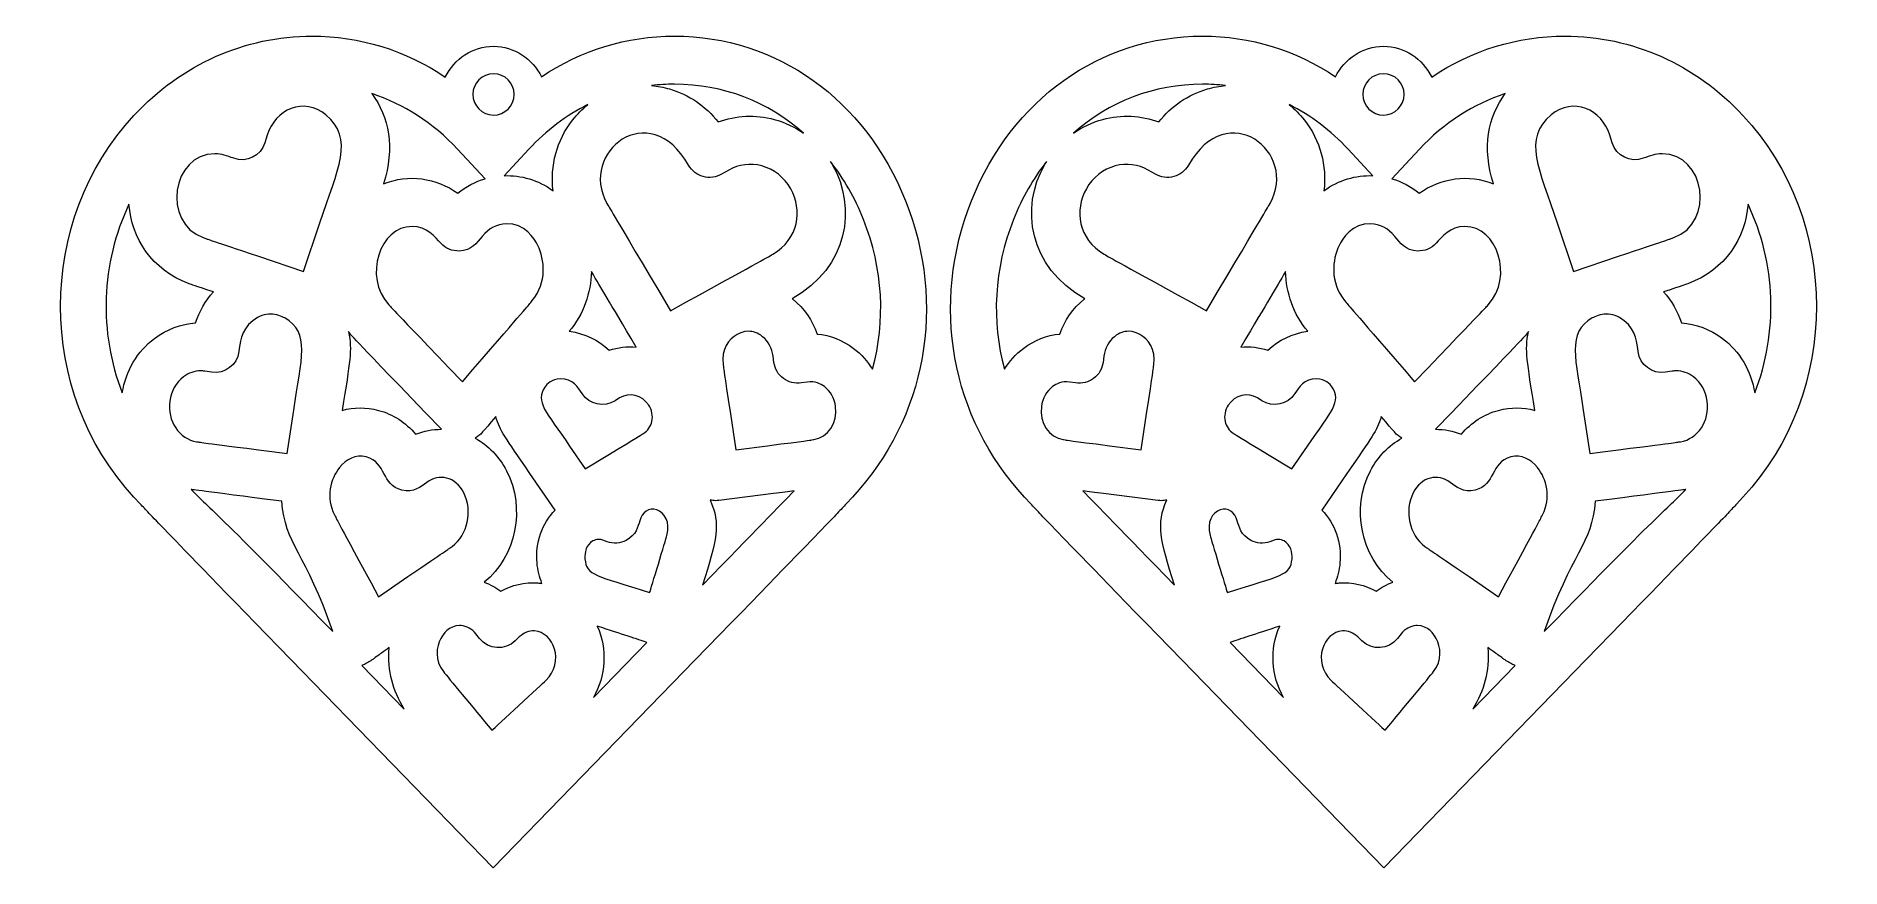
# Model space of a CAD drawing. Header units: inches. Extents: x 4.25 to 8.42, y -1.96 to -0.04.
import ezdxf

# ---------------------------------------------------------------- set-up
doc = ezdxf.new("R2010")
doc.units = ezdxf.units.IN
doc.header["$MEASUREMENT"] = 0
doc.layers.add('_U+0421_U+043B_U+043E_U+0439 1', color=7, linetype='Continuous')

msp = doc.modelspace()

# ---------------------------------------------------------------- linework, layer by layer
at = {"layer": '_U+0421_U+043B_U+043E_U+0439 1', "color": 242, "lineweight": 18, "true_color": 0xc1272d}
for points, knots in [([(6.2572, -0.4199), (6.164, -0.1853), (5.9594, -0.0395), (5.7233, -0.0395), (5.6132, -0.0395), (5.5076, -0.0723), (5.4164, -0.1334), (5.3952, -0.0916), (5.3534, -0.0631), (5.3055, -0.0631), (5.2572, -0.0631), (5.2153, -0.0919), (5.1941, -0.1341), (5.1028, -0.0724), (4.9968, -0.0395), (4.8862, -0.0395), (4.7311, -0.0395), (4.585, -0.1047), (4.4751, -0.2227), (4.249, -0.4658), (4.249, -0.8612), (4.4751, -1.1042), (4.4751, -1.1042), (4.4896, -1.1197), (4.4896, -1.1197), (4.5164, -1.1488), (4.5164, -1.1488), (4.8385, -1.4803), (4.8385, -1.4803), (5.3048, -1.9605), (5.3048, -1.9605), (5.3048, -1.9605), (5.7707, -1.4809), (5.7707, -1.4809), (6.0933, -1.1488), (6.0933, -1.1488), (6.1201, -1.1197), (6.1201, -1.1197), (6.1344, -1.1042), (6.1344, -1.1042), (6.3049, -0.9209), (6.352, -0.6587), (6.2572, -0.4199)], [0, 0, 0, 0, 1, 1, 1, 2, 2, 2, 3, 3, 3, 4, 4, 4, 5, 5, 5, 6, 6, 6, 7, 7, 7, 8, 8, 8, 9, 9, 9, 10, 10, 10, 11, 11, 11, 12, 12, 12, 13, 13, 13, 14, 14, 14, 14]), ([(6.5323, -1.1042), (6.5323, -1.1042), (6.5466, -1.1197), (6.5466, -1.1197), (6.5734, -1.1488), (6.5734, -1.1488), (6.896, -1.4809), (6.896, -1.4809), (7.3618, -1.9605), (7.3618, -1.9605), (7.3618, -1.9605), (7.8282, -1.4803), (7.8282, -1.4803), (8.1503, -1.1488), (8.1503, -1.1488), (8.1771, -1.1197), (8.1771, -1.1197), (8.1915, -1.1042), (8.1915, -1.1042), (8.4176, -0.8612), (8.4176, -0.4658), (8.1915, -0.2227), (8.0817, -0.1047), (7.9356, -0.0395), (7.7804, -0.0395), (7.6699, -0.0395), (7.5639, -0.0724), (7.4725, -0.1341), (7.4514, -0.0919), (7.4095, -0.0631), (7.3611, -0.0631), (7.3132, -0.0631), (7.2714, -0.0916), (7.2503, -0.1334), (7.1591, -0.0723), (7.0535, -0.0395), (6.9434, -0.0395), (6.7073, -0.0395), (6.5027, -0.1853), (6.4095, -0.4199), (6.3146, -0.6587), (6.3617, -0.9209), (6.5323, -1.1042)], [0, 0, 0, 0, 1, 1, 1, 2, 2, 2, 3, 3, 3, 4, 4, 4, 5, 5, 5, 6, 6, 6, 7, 7, 7, 8, 8, 8, 9, 9, 9, 10, 10, 10, 11, 11, 11, 12, 12, 12, 13, 13, 13, 14, 14, 14, 14]), ([(5.3056, -0.1265), (5.332, -0.1266), (5.3533, -0.148), (5.3532, -0.1743), (5.3531, -0.2007), (5.3317, -0.222), (5.3054, -0.2219), (5.279, -0.2218), (5.2577, -0.2004), (5.2578, -0.1741), (5.2579, -0.1478), (5.2793, -0.1265), (5.3056, -0.1265)], [0, 0, 0, 0, 1, 1, 1, 2, 2, 2, 3, 3, 3, 4, 4, 4, 4]), ([(5.7233, -0.1506), (5.8358, -0.1506), (5.9397, -0.1913), (6.0219, -0.2637), (6.0015, -0.2494), (5.9787, -0.2385), (5.954, -0.2319), (5.9105, -0.2201), (5.8655, -0.2223), (5.8244, -0.2378), (5.7959, -0.2012), (5.757, -0.1747), (5.7123, -0.1616), (5.6983, -0.1576), (5.6843, -0.1549), (5.6704, -0.1538), (5.6879, -0.1517), (5.7055, -0.1506), (5.7233, -0.1506)], [0, 0, 0, 0, 1, 1, 1, 2, 2, 2, 3, 3, 3, 4, 4, 4, 5, 5, 5, 6, 6, 6, 6]), ([(6.9963, -0.1538), (6.9824, -0.1549), (6.9684, -0.1576), (6.9543, -0.1616), (6.9096, -0.1747), (6.8707, -0.2012), (6.8423, -0.2378), (6.8011, -0.2223), (6.7562, -0.2201), (6.7127, -0.2319), (6.688, -0.2385), (6.6652, -0.2494), (6.6448, -0.2637), (6.727, -0.1913), (6.8309, -0.1506), (6.9434, -0.1506), (6.9611, -0.1506), (6.9788, -0.1517), (6.9963, -0.1538)], [0, 0, 0, 0, 1, 1, 1, 2, 2, 2, 3, 3, 3, 4, 4, 4, 5, 5, 5, 6, 6, 6, 6]), ([(7.4089, -0.1741), (7.4089, -0.2004), (7.3876, -0.2218), (7.3613, -0.2219), (7.335, -0.222), (7.3136, -0.2007), (7.3135, -0.1743), (7.3134, -0.148), (7.3347, -0.1266), (7.361, -0.1265), (7.3874, -0.1265), (7.4088, -0.1478), (7.4089, -0.1741)], [0, 0, 0, 0, 1, 1, 1, 2, 2, 2, 3, 3, 3, 4, 4, 4, 4]), ([(4.6621, -0.3112), (4.6786, -0.3112), (4.6886, -0.3158), (4.7054, -0.3217), (4.7353, -0.3326), (4.7679, -0.3162), (4.7772, -0.286), (4.7772, -0.286), (4.7828, -0.2685), (4.7828, -0.2685), (4.8014, -0.2087), (4.8675, -0.1792), (4.9185, -0.2215), (4.9846, -0.2762), (4.9464, -0.3451), (4.9043, -0.471), (4.9043, -0.471), (4.8669, -0.583), (4.8669, -0.583), (4.8669, -0.583), (4.763, -0.5481), (4.763, -0.5481), (4.6507, -0.5106), (4.6496, -0.5102), (4.6408, -0.507), (4.6408, -0.507), (4.6351, -0.5049), (4.6351, -0.5049), (4.5386, -0.4702), (4.5624, -0.3112), (4.6621, -0.3112)], [0, 0, 0, 0, 1, 1, 1, 2, 2, 2, 3, 3, 3, 4, 4, 4, 5, 5, 5, 6, 6, 6, 7, 7, 7, 8, 8, 8, 9, 9, 9, 10, 10, 10, 10]), ([(5.2226, -0.3006), (5.2226, -0.3006), (5.2862, -0.369), (5.2862, -0.369), (5.2637, -0.3756), (5.2422, -0.3867), (5.2229, -0.4023), (5.1729, -0.3663), (5.1093, -0.3578), (5.0515, -0.3806), (5.0783, -0.2976), (5.064, -0.2255), (5.0243, -0.1724), (5.0983, -0.1966), (5.1662, -0.2401), (5.2226, -0.3006)], [0, 0, 0, 0, 1, 1, 1, 2, 2, 2, 3, 3, 3, 4, 4, 4, 5, 5, 5, 5]), ([(5.3871, -0.3006), (5.4273, -0.2574), (5.4733, -0.2228), (5.5234, -0.1978), (5.5107, -0.208), (5.4989, -0.2198), (5.4883, -0.2333), (5.4512, -0.2803), (5.4359, -0.339), (5.4432, -0.3966), (5.4089, -0.3717), (5.3691, -0.3603), (5.3301, -0.3619), (5.3301, -0.3619), (5.3871, -0.3006), (5.3871, -0.3006)], [0, 0, 0, 0, 1, 1, 1, 2, 2, 2, 3, 3, 3, 4, 4, 4, 5, 5, 5, 5]), ([(5.7562, -0.3378), (5.7636, -0.3506), (5.7757, -0.3602), (5.79, -0.364), (5.8043, -0.3678), (5.8195, -0.3659), (5.8325, -0.3584), (5.8325, -0.3584), (5.8488, -0.349), (5.8488, -0.349), (5.8718, -0.3356), (5.8988, -0.3322), (5.925, -0.3392), (5.9532, -0.3469), (5.9769, -0.3656), (5.9919, -0.392), (6.0197, -0.441), (6.0113, -0.508), (5.9504, -0.5435), (5.937, -0.5513), (5.9144, -0.5637), (5.7145, -0.6737), (5.5716, -0.4334), (5.5802, -0.448), (5.5676, -0.4258), (5.5008, -0.3081), (5.6658, -0.1784), (5.7562, -0.3378)], [0, 0, 0, 0, 1, 1, 1, 2, 2, 2, 3, 3, 3, 4, 4, 4, 5, 5, 5, 6, 6, 6, 7, 7, 7, 8, 8, 8, 9, 9, 9, 9]), ([(7.0991, -0.4258), (7.0864, -0.448), (7.095, -0.4334), (6.9521, -0.6737), (6.7523, -0.5637), (6.7296, -0.5513), (6.7163, -0.5435), (6.6553, -0.508), (6.647, -0.441), (6.6748, -0.392), (6.6898, -0.3656), (6.7135, -0.3469), (6.7417, -0.3392), (6.7678, -0.3322), (6.7949, -0.3356), (6.8178, -0.349), (6.8178, -0.349), (6.8342, -0.3584), (6.8342, -0.3584), (6.8471, -0.3659), (6.8624, -0.3678), (6.8767, -0.364), (6.891, -0.3602), (6.9031, -0.3506), (6.9105, -0.3378), (7.0009, -0.1784), (7.1659, -0.3081), (7.0991, -0.4258)], [0, 0, 0, 0, 1, 1, 1, 2, 2, 2, 3, 3, 3, 4, 4, 4, 5, 5, 5, 6, 6, 6, 7, 7, 7, 8, 8, 8, 9, 9, 9, 9]), ([(7.3366, -0.3619), (7.2975, -0.3603), (7.2578, -0.3717), (7.2235, -0.3966), (7.2307, -0.339), (7.2154, -0.2803), (7.1784, -0.2333), (7.1678, -0.2198), (7.156, -0.208), (7.1432, -0.1978), (7.1934, -0.2228), (7.2393, -0.2574), (7.2796, -0.3006), (7.2796, -0.3006), (7.3366, -0.3619), (7.3366, -0.3619)], [0, 0, 0, 0, 1, 1, 1, 2, 2, 2, 3, 3, 3, 4, 4, 4, 5, 5, 5, 5]), ([(7.6424, -0.1724), (7.6027, -0.2255), (7.5884, -0.2976), (7.6152, -0.3806), (7.5574, -0.3578), (7.4938, -0.3663), (7.4438, -0.4023), (7.4245, -0.3867), (7.4029, -0.3756), (7.3804, -0.369), (7.3804, -0.369), (7.4441, -0.3006), (7.4441, -0.3006), (7.5004, -0.2401), (7.5684, -0.1966), (7.6424, -0.1724)], [0, 0, 0, 0, 1, 1, 1, 2, 2, 2, 3, 3, 3, 4, 4, 4, 5, 5, 5, 5]), ([(8.0315, -0.5049), (8.0315, -0.5049), (8.0258, -0.507), (8.0258, -0.507), (8.0171, -0.5102), (8.016, -0.5106), (7.9036, -0.5481), (7.9036, -0.5481), (7.7997, -0.583), (7.7997, -0.583), (7.7997, -0.583), (7.7624, -0.471), (7.7624, -0.471), (7.7203, -0.3451), (7.6821, -0.2762), (7.7482, -0.2215), (7.7992, -0.1792), (7.8653, -0.2087), (7.8839, -0.2685), (7.8839, -0.2685), (7.8895, -0.286), (7.8895, -0.286), (7.8988, -0.3162), (7.9314, -0.3326), (7.9613, -0.3217), (7.9781, -0.3158), (7.9881, -0.3112), (8.0046, -0.3112), (8.1043, -0.3112), (8.1281, -0.4702), (8.0315, -0.5049)], [0, 0, 0, 0, 1, 1, 1, 2, 2, 2, 3, 3, 3, 4, 4, 4, 5, 5, 5, 6, 6, 6, 7, 7, 7, 8, 8, 8, 9, 9, 9, 10, 10, 10, 10]), ([(6.1809, -0.809), (6.17, -0.7908), (6.1552, -0.7741), (6.1365, -0.7601), (6.1116, -0.7415), (6.0829, -0.7303), (6.053, -0.7276), (6.0422, -0.6959), (6.0229, -0.6681), (5.997, -0.6473), (5.9965, -0.6467), (5.9958, -0.6463), (5.9952, -0.6459), (6.1261, -0.5726), (6.1441, -0.4352), (6.0886, -0.3372), (6.087, -0.3344), (6.0854, -0.3317), (6.0837, -0.3291), (6.1145, -0.3683), (6.1402, -0.4131), (6.1601, -0.4628), (6.2055, -0.5773), (6.2115, -0.6981), (6.1809, -0.809)], [0, 0, 0, 0, 1, 1, 1, 2, 2, 2, 3, 3, 3, 4, 4, 4, 5, 5, 5, 6, 6, 6, 7, 7, 7, 8, 8, 8, 8]), ([(6.5066, -0.4628), (6.5264, -0.4131), (6.5521, -0.3683), (6.583, -0.3291), (6.5813, -0.3317), (6.5796, -0.3344), (6.5781, -0.3372), (6.5225, -0.4352), (6.5406, -0.5726), (6.6714, -0.6459), (6.6709, -0.6463), (6.6702, -0.6467), (6.6696, -0.6473), (6.6438, -0.6681), (6.6245, -0.6959), (6.6137, -0.7276), (6.5838, -0.7303), (6.555, -0.7415), (6.5302, -0.7601), (6.5114, -0.7741), (6.4967, -0.7908), (6.4857, -0.809), (6.4552, -0.6981), (6.4612, -0.5773), (6.5066, -0.4628)], [0, 0, 0, 0, 1, 1, 1, 2, 2, 2, 3, 3, 3, 4, 4, 4, 5, 5, 5, 6, 6, 6, 7, 7, 7, 8, 8, 8, 8]), ([(4.4482, -0.8635), (4.3933, -0.7241), (4.3985, -0.5635), (4.4636, -0.4278), (4.4697, -0.5052), (4.5155, -0.5798), (4.6026, -0.6113), (4.6101, -0.6141), (4.6124, -0.6149), (4.6586, -0.6303), (4.64, -0.6508), (4.626, -0.6752), (4.6174, -0.702), (4.5835, -0.7042), (4.5508, -0.7165), (4.5226, -0.7376), (4.4825, -0.7677), (4.4562, -0.8123), (4.4482, -0.8635)], [0, 0, 0, 0, 1, 1, 1, 2, 2, 2, 3, 3, 3, 4, 4, 4, 5, 5, 5, 6, 6, 6, 6]), ([(8.144, -0.7376), (8.1158, -0.7165), (8.0832, -0.7042), (8.0493, -0.702), (8.0407, -0.6752), (8.0267, -0.6508), (8.0081, -0.6303), (8.0543, -0.6149), (8.0565, -0.6141), (8.064, -0.6113), (8.1511, -0.5798), (8.1969, -0.5052), (8.2031, -0.4278), (8.2682, -0.5635), (8.2733, -0.7241), (8.2185, -0.8635), (8.2104, -0.8123), (8.1842, -0.7677), (8.144, -0.7376)], [0, 0, 0, 0, 1, 1, 1, 2, 2, 2, 3, 3, 3, 4, 4, 4, 5, 5, 5, 6, 6, 6, 6]), ([(5.3348, -0.4728), (5.378, -0.4716), (5.4004, -0.5077), (5.408, -0.5233), (5.4237, -0.5556), (5.4298, -0.6083), (5.3952, -0.6501), (5.3952, -0.6501), (5.3914, -0.6548), (5.3914, -0.6548), (5.3825, -0.6656), (5.3705, -0.6792), (5.2337, -0.8376), (5.0605, -0.6573), (5.0768, -0.6744), (5.0635, -0.6598), (5.0041, -0.5955), (5.0433, -0.4791), (5.1173, -0.4791), (5.1519, -0.4791), (5.1708, -0.5035), (5.1841, -0.518), (5.1951, -0.5298), (5.2103, -0.5363), (5.2265, -0.5359), (5.2551, -0.5352), (5.2672, -0.5165), (5.2793, -0.502), (5.2943, -0.4838), (5.3141, -0.4734), (5.3348, -0.4728)], [0, 0, 0, 0, 1, 1, 1, 2, 2, 2, 3, 3, 3, 4, 4, 4, 5, 5, 5, 6, 6, 6, 7, 7, 7, 8, 8, 8, 9, 9, 9, 10, 10, 10, 10]), ([(7.3874, -0.502), (7.3995, -0.5165), (7.4116, -0.5352), (7.4402, -0.5359), (7.4564, -0.5363), (7.4715, -0.5298), (7.4825, -0.518), (7.4959, -0.5035), (7.5147, -0.4791), (7.5493, -0.4791), (7.6234, -0.4791), (7.6625, -0.5955), (7.6032, -0.6598), (7.5899, -0.6744), (7.6061, -0.6573), (7.4329, -0.8376), (7.2961, -0.6792), (7.2842, -0.6656), (7.2753, -0.6548), (7.2753, -0.6548), (7.2714, -0.6501), (7.2714, -0.6501), (7.2368, -0.6083), (7.2429, -0.5556), (7.2586, -0.5233), (7.2663, -0.5077), (7.2886, -0.4716), (7.3318, -0.4728), (7.3525, -0.4734), (7.3724, -0.4838), (7.3874, -0.502)], [0, 0, 0, 0, 1, 1, 1, 2, 2, 2, 3, 3, 3, 4, 4, 4, 5, 5, 5, 6, 6, 6, 7, 7, 7, 8, 8, 8, 9, 9, 9, 10, 10, 10, 10]), ([(5.6354, -0.7578), (5.6143, -0.7559), (5.5927, -0.7581), (5.5723, -0.7648), (5.5479, -0.7415), (5.5164, -0.7258), (5.4805, -0.7213), (5.5139, -0.6809), (5.5304, -0.6326), (5.5316, -0.5834), (5.5565, -0.6252), (5.569, -0.6463), (5.6354, -0.7578)], [0, 0, 0, 0, 1, 1, 1, 2, 2, 2, 3, 3, 3, 4, 4, 4, 4]), ([(7.135, -0.5834), (7.1363, -0.6326), (7.1528, -0.6809), (7.1861, -0.7213), (7.1503, -0.7258), (7.1188, -0.7415), (7.0943, -0.7648), (7.0739, -0.7581), (7.0524, -0.7559), (7.0313, -0.7578), (7.0977, -0.6463), (7.1102, -0.6252), (7.135, -0.5834)], [0, 0, 0, 0, 1, 1, 1, 2, 2, 2, 3, 3, 3, 4, 4, 4, 4]), ([(4.5578, -0.8827), (4.5608, -0.8595), (4.5721, -0.8394), (4.5894, -0.8263), (4.6012, -0.8174), (4.6151, -0.8127), (4.6293, -0.8127), (4.6325, -0.8127), (4.6357, -0.813), (4.6389, -0.8134), (4.6389, -0.8134), (4.654, -0.8158), (4.654, -0.8158), (4.6851, -0.8205), (4.7135, -0.7987), (4.7175, -0.7681), (4.7198, -0.7503), (4.7212, -0.7198), (4.7493, -0.697), (4.7637, -0.6853), (4.7779, -0.6816), (4.7903, -0.6816), (4.8048, -0.6816), (4.8168, -0.6869), (4.8232, -0.6905), (4.8829, -0.724), (4.8621, -0.7847), (4.844, -0.9031), (4.844, -0.9031), (4.8287, -1.0034), (4.8287, -1.0034), (4.6267, -0.9774), (4.6392, -0.9791), (4.6197, -0.9762), (4.5796, -0.9701), (4.5517, -0.9281), (4.5578, -0.8827)], [0, 0, 0, 0, 1, 1, 1, 2, 2, 2, 3, 3, 3, 4, 4, 4, 5, 5, 5, 6, 6, 6, 7, 7, 7, 8, 8, 8, 9, 9, 9, 10, 10, 10, 11, 11, 11, 12, 12, 12, 12]), ([(8.047, -0.9762), (8.0275, -0.9791), (8.04, -0.9774), (7.8379, -1.0034), (7.8379, -1.0034), (7.8227, -0.9031), (7.8227, -0.9031), (7.8046, -0.7847), (7.7838, -0.724), (7.8435, -0.6905), (7.8499, -0.6869), (7.8618, -0.6816), (7.8764, -0.6816), (7.8888, -0.6816), (7.9029, -0.6853), (7.9174, -0.697), (7.9454, -0.7198), (7.9468, -0.7503), (7.9492, -0.7681), (7.9532, -0.7987), (7.9815, -0.8205), (8.0126, -0.8158), (8.0126, -0.8158), (8.0278, -0.8134), (8.0278, -0.8134), (8.031, -0.813), (8.0342, -0.8127), (8.0374, -0.8127), (8.0515, -0.8127), (8.0654, -0.8174), (8.0772, -0.8263), (8.0946, -0.8394), (8.1058, -0.8595), (8.1089, -0.8827), (8.115, -0.9281), (8.0871, -0.9701), (8.047, -0.9762)], [0, 0, 0, 0, 1, 1, 1, 2, 2, 2, 3, 3, 3, 4, 4, 4, 5, 5, 5, 6, 6, 6, 7, 7, 7, 8, 8, 8, 9, 9, 9, 10, 10, 10, 11, 11, 11, 12, 12, 12, 12]), ([(4.9705, -0.7217), (4.9829, -0.7376), (4.9768, -0.7306), (5.1854, -0.9476), (5.1651, -0.9474), (5.1448, -0.9513), (5.1255, -0.9588), (5.1028, -0.9317), (5.0732, -0.9127), (5.0396, -0.9038), (5.0114, -0.8963), (4.983, -0.8966), (4.9562, -0.9038), (4.9737, -0.7887), (4.98, -0.7667), (4.9705, -0.7217)], [0, 0, 0, 0, 1, 1, 1, 2, 2, 2, 3, 3, 3, 4, 4, 4, 5, 5, 5, 5]), ([(6.0455, -0.9715), (6.0455, -0.9715), (6.0408, -0.9722), (6.0408, -0.9722), (6.0336, -0.9733), (6.0327, -0.9734), (5.9383, -0.9855), (5.9383, -0.9855), (5.8655, -0.9949), (5.8655, -0.9949), (5.8655, -0.9949), (5.8529, -0.9119), (5.8529, -0.9119), (5.8376, -0.8122), (5.8375, -0.8112), (5.8365, -0.8033), (5.8365, -0.8033), (5.8358, -0.7983), (5.8358, -0.7983), (5.8311, -0.7628), (5.8494, -0.739), (5.8682, -0.7284), (5.8733, -0.7256), (5.8827, -0.7213), (5.8944, -0.7213), (5.9043, -0.7213), (5.9157, -0.7244), (5.9272, -0.7337), (5.9404, -0.7444), (5.949, -0.7602), (5.9513, -0.7785), (5.9513, -0.7785), (5.9533, -0.793), (5.9533, -0.793), (5.9552, -0.8077), (5.963, -0.8212), (5.975, -0.8301), (5.9869, -0.8391), (6.0019, -0.8428), (6.0168, -0.8406), (6.0168, -0.8406), (6.0302, -0.8385), (6.0302, -0.8385), (6.048, -0.8359), (6.0615, -0.8427), (6.0698, -0.849), (6.084, -0.8597), (6.0931, -0.8759), (6.0956, -0.8951), (6.1005, -0.9323), (6.078, -0.9665), (6.0455, -0.9715)], [0, 0, 0, 0, 1, 1, 1, 2, 2, 2, 3, 3, 3, 4, 4, 4, 5, 5, 5, 6, 6, 6, 7, 7, 7, 8, 8, 8, 9, 9, 9, 10, 10, 10, 11, 11, 11, 12, 12, 12, 13, 13, 13, 14, 14, 14, 15, 15, 15, 16, 16, 16, 17, 17, 17, 17]), ([(6.571, -0.8951), (6.5735, -0.8759), (6.5827, -0.8597), (6.5968, -0.849), (6.6052, -0.8427), (6.6187, -0.8359), (6.6364, -0.8385), (6.6364, -0.8385), (6.6499, -0.8406), (6.6499, -0.8406), (6.6648, -0.8428), (6.6798, -0.8391), (6.6917, -0.8301), (6.7037, -0.8212), (6.7114, -0.8077), (6.7134, -0.793), (6.7134, -0.793), (6.7153, -0.7785), (6.7153, -0.7785), (6.7177, -0.7602), (6.7263, -0.7444), (6.7395, -0.7337), (6.751, -0.7244), (6.7624, -0.7213), (6.7723, -0.7213), (6.7839, -0.7213), (6.7934, -0.7256), (6.7985, -0.7284), (6.8173, -0.739), (6.8356, -0.7628), (6.8309, -0.7983), (6.8309, -0.7983), (6.8302, -0.8033), (6.8302, -0.8033), (6.8292, -0.8112), (6.8291, -0.8122), (6.8138, -0.9119), (6.8138, -0.9119), (6.8011, -0.9949), (6.8011, -0.9949), (6.8011, -0.9949), (6.7284, -0.9855), (6.7284, -0.9855), (6.6339, -0.9734), (6.6331, -0.9733), (6.6259, -0.9722), (6.6259, -0.9722), (6.6212, -0.9715), (6.6212, -0.9715), (6.5887, -0.9665), (6.5662, -0.9323), (6.571, -0.8951)], [0, 0, 0, 0, 1, 1, 1, 2, 2, 2, 3, 3, 3, 4, 4, 4, 5, 5, 5, 6, 6, 6, 7, 7, 7, 8, 8, 8, 9, 9, 9, 10, 10, 10, 11, 11, 11, 12, 12, 12, 13, 13, 13, 14, 14, 14, 15, 15, 15, 16, 16, 16, 17, 17, 17, 17]), ([(7.7104, -0.9038), (7.6836, -0.8966), (7.6553, -0.8963), (7.6271, -0.9038), (7.5935, -0.9127), (7.5639, -0.9317), (7.5411, -0.9588), (7.5218, -0.9513), (7.5015, -0.9474), (7.4813, -0.9476), (7.6899, -0.7306), (7.6838, -0.7376), (7.6961, -0.7217), (7.6867, -0.7667), (7.6929, -0.7887), (7.7104, -0.9038)], [0, 0, 0, 0, 1, 1, 1, 2, 2, 2, 3, 3, 3, 4, 4, 4, 5, 5, 5, 5]), ([(5.4243, -0.8501), (5.4286, -0.8437), (5.44, -0.8309), (5.4598, -0.8309), (5.4896, -0.8309), (5.5012, -0.8513), (5.5104, -0.8652), (5.5271, -0.8906), (5.5611, -0.898), (5.5866, -0.8816), (5.5866, -0.8816), (5.5969, -0.8751), (5.5969, -0.8751), (5.6189, -0.8612), (5.6489, -0.8687), (5.664, -0.8917), (5.6715, -0.9031), (5.6741, -0.9165), (5.6714, -0.9292), (5.6689, -0.9408), (5.662, -0.9506), (5.6522, -0.9569), (5.6522, -0.9569), (5.6487, -0.9591), (5.6487, -0.9591), (5.6433, -0.9627), (5.6425, -0.9631), (5.5697, -1.0073), (5.5697, -1.0073), (5.5173, -1.039), (5.5173, -1.039), (5.5173, -1.039), (5.4814, -0.9866), (5.4814, -0.9866), (5.4264, -0.9063), (5.4011, -0.8834), (5.4243, -0.8501)], [0, 0, 0, 0, 1, 1, 1, 2, 2, 2, 3, 3, 3, 4, 4, 4, 5, 5, 5, 6, 6, 6, 7, 7, 7, 8, 8, 8, 9, 9, 9, 10, 10, 10, 11, 11, 11, 12, 12, 12, 12]), ([(7.1853, -0.9866), (7.1853, -0.9866), (7.1493, -1.039), (7.1493, -1.039), (7.1493, -1.039), (7.097, -1.0073), (7.097, -1.0073), (7.0242, -0.9631), (7.0234, -0.9627), (7.0179, -0.9591), (7.0179, -0.9591), (7.0145, -0.9569), (7.0145, -0.9569), (7.0046, -0.9506), (6.9978, -0.9408), (6.9953, -0.9292), (6.9925, -0.9165), (6.9952, -0.9031), (7.0027, -0.8917), (7.0178, -0.8687), (7.0478, -0.8612), (7.0698, -0.8751), (7.0698, -0.8751), (7.08, -0.8816), (7.08, -0.8816), (7.1056, -0.898), (7.1396, -0.8906), (7.1563, -0.8652), (7.1654, -0.8513), (7.1771, -0.8309), (7.2068, -0.8309), (7.2267, -0.8309), (7.2381, -0.8437), (7.2424, -0.8501), (7.2656, -0.8834), (7.2403, -0.9063), (7.1853, -0.9866)], [0, 0, 0, 0, 1, 1, 1, 2, 2, 2, 3, 3, 3, 4, 4, 4, 5, 5, 5, 6, 6, 6, 7, 7, 7, 8, 8, 8, 9, 9, 9, 10, 10, 10, 11, 11, 11, 12, 12, 12, 12]), ([(5.4061, -1.256), (5.4075, -1.2728), (5.4115, -1.2887), (5.4175, -1.3035), (5.4143, -1.3031), (5.4111, -1.3026), (5.4079, -1.3023), (5.3776, -1.3003), (5.3482, -1.307), (5.3221, -1.3217), (5.3104, -1.3128), (5.2978, -1.3058), (5.2843, -1.3005), (5.3575, -1.2405), (5.3802, -1.1302), (5.3357, -1.0434), (5.3187, -1.0106), (5.2933, -0.9847), (5.2633, -0.968), (5.2766, -0.9605), (5.2797, -0.9542), (5.3109, -0.9183), (5.3203, -0.952), (5.3319, -0.9651), (5.3898, -1.0494), (5.3898, -1.0494), (5.4477, -1.1341), (5.4477, -1.1341), (5.4176, -1.1651), (5.4019, -1.209), (5.4061, -1.256)], [0, 0, 0, 0, 1, 1, 1, 2, 2, 2, 3, 3, 3, 4, 4, 4, 5, 5, 5, 6, 6, 6, 7, 7, 7, 8, 8, 8, 9, 9, 9, 10, 10, 10, 10]), ([(7.2189, -1.1341), (7.2189, -1.1341), (7.2768, -1.0494), (7.2768, -1.0494), (7.3347, -0.9651), (7.3464, -0.952), (7.3557, -0.9183), (7.387, -0.9542), (7.39, -0.9605), (7.4034, -0.968), (7.3734, -0.9847), (7.3479, -1.0106), (7.331, -1.0434), (7.2864, -1.1302), (7.3092, -1.2405), (7.3824, -1.3005), (7.3689, -1.3058), (7.3563, -1.3128), (7.3446, -1.3217), (7.3185, -1.307), (7.2891, -1.3003), (7.2588, -1.3023), (7.2556, -1.3026), (7.2524, -1.3031), (7.2492, -1.3035), (7.2552, -1.2887), (7.2592, -1.2728), (7.2606, -1.256), (7.2647, -1.209), (7.2491, -1.1651), (7.2189, -1.1341)], [0, 0, 0, 0, 1, 1, 1, 2, 2, 2, 3, 3, 3, 4, 4, 4, 5, 5, 5, 6, 6, 6, 7, 7, 7, 8, 8, 8, 9, 9, 9, 10, 10, 10, 10]), ([(5.04, -1.3341), (4.9414, -1.1519), (4.9472, -1.1627), (4.938, -1.1449), (4.9176, -1.1052), (4.9293, -1.0616), (4.9498, -1.036), (4.9655, -1.0165), (4.9871, -1.0049), (5.0112, -1.0113), (5.0596, -1.024), (5.0453, -1.0762), (5.0939, -1.088), (5.1214, -1.0947), (5.1379, -1.0801), (5.1518, -1.0702), (5.1662, -1.0599), (5.1818, -1.0565), (5.1971, -1.0601), (5.2134, -1.0641), (5.2276, -1.0762), (5.2368, -1.0942), (5.2582, -1.1356), (5.2457, -1.1923), (5.2097, -1.218), (5.2097, -1.218), (5.2054, -1.2212), (5.2054, -1.2212), (5.1986, -1.226), (5.1978, -1.2266), (5.1079, -1.2878), (5.1079, -1.2878), (5.04, -1.3341), (5.04, -1.3341)], [0, 0, 0, 0, 1, 1, 1, 2, 2, 2, 3, 3, 3, 4, 4, 4, 5, 5, 5, 6, 6, 6, 7, 7, 7, 8, 8, 8, 9, 9, 9, 10, 10, 10, 11, 11, 11, 11]), ([(7.5588, -1.2878), (7.4689, -1.2266), (7.4681, -1.226), (7.4613, -1.2212), (7.4613, -1.2212), (7.457, -1.218), (7.457, -1.218), (7.421, -1.1923), (7.4085, -1.1356), (7.4299, -1.0942), (7.4391, -1.0762), (7.4532, -1.0641), (7.4696, -1.0601), (7.4849, -1.0565), (7.5004, -1.0599), (7.5149, -1.0702), (7.5288, -1.0801), (7.5453, -1.0947), (7.5728, -1.088), (7.6214, -1.0762), (7.6071, -1.024), (7.6554, -1.0113), (7.6796, -1.0049), (7.7011, -1.0165), (7.7168, -1.036), (7.7374, -1.0616), (7.749, -1.1052), (7.7286, -1.1449), (7.7195, -1.1627), (7.7253, -1.1519), (7.6267, -1.3341), (7.6267, -1.3341), (7.5588, -1.2878), (7.5588, -1.2878)], [0, 0, 0, 0, 1, 1, 1, 2, 2, 2, 3, 3, 3, 4, 4, 4, 5, 5, 5, 6, 6, 6, 7, 7, 7, 8, 8, 8, 9, 9, 9, 10, 10, 10, 11, 11, 11, 11]), ([(4.6071, -1.0866), (4.6089, -1.0869), (4.6283, -1.0897), (4.8167, -1.1138), (4.8233, -1.2131), (4.8725, -1.233), (4.9343, -1.4149), (4.6555, -1.1278), (4.6376, -1.1183), (4.6071, -1.0866)], [0, 0, 0, 0, 1, 1, 1, 2, 2, 2, 3, 3, 3, 3]), ([(5.7884, -1.3073), (5.8215, -1.2026), (5.8308, -1.1669), (5.8059, -1.1108), (5.8101, -1.1117), (5.8143, -1.1124), (5.8186, -1.1124), (5.8211, -1.1124), (5.8234, -1.1123), (5.8258, -1.112), (5.8258, -1.112), (5.9525, -1.0958), (5.9525, -1.0958), (5.9718, -1.0933), (5.9873, -1.0913), (5.9997, -1.0897), (5.9684, -1.122), (5.9102, -1.1819), (5.7884, -1.3073)], [0, 0, 0, 0, 1, 1, 1, 2, 2, 2, 3, 3, 3, 4, 4, 4, 5, 5, 5, 6, 6, 6, 6]), ([(6.667, -1.0897), (6.6793, -1.0913), (6.6949, -1.0933), (6.7142, -1.0958), (6.7142, -1.0958), (6.8409, -1.112), (6.8409, -1.112), (6.8432, -1.1123), (6.8456, -1.1124), (6.8481, -1.1124), (6.8524, -1.1124), (6.8566, -1.1117), (6.8607, -1.1108), (6.8359, -1.1669), (6.8452, -1.2026), (6.8782, -1.3073), (6.7564, -1.1819), (6.6982, -1.122), (6.667, -1.0897)], [0, 0, 0, 0, 1, 1, 1, 2, 2, 2, 3, 3, 3, 4, 4, 4, 5, 5, 5, 6, 6, 6, 6]), ([(7.7324, -1.4149), (7.7942, -1.233), (7.8433, -1.2131), (7.85, -1.1138), (8.0383, -1.0897), (8.0578, -1.0869), (8.0596, -1.0866), (8.029, -1.1183), (8.0111, -1.1278), (7.7324, -1.4149)], [0, 0, 0, 0, 1, 1, 1, 2, 2, 2, 3, 3, 3, 3]), ([(5.5168, -1.2465), (5.5155, -1.2324), (5.5197, -1.2142), (5.5352, -1.2055), (5.5386, -1.2037), (5.543, -1.202), (5.5484, -1.202), (5.5514, -1.202), (5.5546, -1.2024), (5.5579, -1.2035), (5.5579, -1.2035), (5.568, -1.2072), (5.568, -1.2072), (5.5825, -1.2123), (5.5984, -1.2112), (5.612, -1.2041), (5.6352, -1.1922), (5.6391, -1.1727), (5.6432, -1.1588), (5.6484, -1.1399), (5.6648, -1.1273), (5.6827, -1.1337), (5.7002, -1.1398), (5.7147, -1.162), (5.7061, -1.1928), (5.7037, -1.2015), (5.6689, -1.316), (5.6662, -1.3247), (5.5414, -1.2838), (5.5202, -1.2865), (5.5168, -1.2465)], [0, 0, 0, 0, 1, 1, 1, 2, 2, 2, 3, 3, 3, 4, 4, 4, 5, 5, 5, 6, 6, 6, 7, 7, 7, 8, 8, 8, 9, 9, 9, 10, 10, 10, 10]), ([(7.0005, -1.3247), (6.9978, -1.316), (6.963, -1.2015), (6.9606, -1.1928), (6.952, -1.162), (6.9664, -1.1398), (6.9839, -1.1337), (7.0018, -1.1273), (7.0182, -1.1399), (7.0235, -1.1588), (7.0275, -1.1727), (7.0314, -1.1922), (7.0546, -1.2041), (7.0682, -1.2112), (7.0842, -1.2123), (7.0986, -1.2072), (7.0986, -1.2072), (7.1088, -1.2035), (7.1088, -1.2035), (7.1121, -1.2024), (7.1153, -1.202), (7.1182, -1.202), (7.1236, -1.202), (7.1281, -1.2037), (7.1314, -1.2055), (7.147, -1.2142), (7.1511, -1.2324), (7.1499, -1.2465), (7.1464, -1.2865), (7.1253, -1.2838), (7.0005, -1.3247)], [0, 0, 0, 0, 1, 1, 1, 2, 2, 2, 3, 3, 3, 4, 4, 4, 5, 5, 5, 6, 6, 6, 7, 7, 7, 8, 8, 8, 9, 9, 9, 10, 10, 10, 10]), ([(5.4261, -1.528), (5.4184, -1.5355), (5.3103, -1.6351), (5.3019, -1.6427), (5.2578, -1.5894), (5.2008, -1.521), (5.1898, -1.5072), (5.1691, -1.4812), (5.1736, -1.4497), (5.1837, -1.4305), (5.1886, -1.4213), (5.2022, -1.4009), (5.2273, -1.4009), (5.2284, -1.4009), (5.2296, -1.4009), (5.2307, -1.401), (5.2437, -1.4019), (5.2558, -1.4088), (5.265, -1.4202), (5.265, -1.4202), (5.2734, -1.4309), (5.2734, -1.4309), (5.2939, -1.4565), (5.3318, -1.4591), (5.3554, -1.4363), (5.3554, -1.4363), (5.3651, -1.427), (5.3651, -1.427), (5.3753, -1.4173), (5.3878, -1.4124), (5.4005, -1.4133), (5.4437, -1.416), (5.4715, -1.4842), (5.4261, -1.528)], [0, 0, 0, 0, 1, 1, 1, 2, 2, 2, 3, 3, 3, 4, 4, 4, 5, 5, 5, 6, 6, 6, 7, 7, 7, 8, 8, 8, 9, 9, 9, 10, 10, 10, 11, 11, 11, 11]), ([(5.5362, -1.5672), (5.5654, -1.5174), (5.5687, -1.4551), (5.5451, -1.402), (5.6036, -1.4212), (5.6383, -1.4327), (5.6598, -1.4398), (5.6598, -1.4398), (5.5362, -1.5672), (5.5362, -1.5672)], [0, 0, 0, 0, 1, 1, 1, 2, 2, 2, 3, 3, 3, 3]), ([(7.0068, -1.4398), (7.0284, -1.4327), (7.0631, -1.4212), (7.1216, -1.402), (7.0979, -1.4551), (7.1013, -1.5174), (7.1304, -1.5672), (7.1304, -1.5672), (7.0068, -1.4398), (7.0068, -1.4398)], [0, 0, 0, 0, 1, 1, 1, 2, 2, 2, 3, 3, 3, 3]), ([(7.2661, -1.4133), (7.2789, -1.4124), (7.2914, -1.4173), (7.3016, -1.427), (7.3016, -1.427), (7.3113, -1.4363), (7.3113, -1.4363), (7.3349, -1.4591), (7.3728, -1.4565), (7.3932, -1.4309), (7.3932, -1.4309), (7.4017, -1.4202), (7.4017, -1.4202), (7.4109, -1.4088), (7.4229, -1.4019), (7.436, -1.401), (7.4371, -1.4009), (7.4382, -1.4009), (7.4393, -1.4009), (7.4645, -1.4009), (7.4781, -1.4213), (7.4829, -1.4305), (7.4931, -1.4497), (7.4975, -1.4812), (7.4768, -1.5072), (7.4659, -1.521), (7.4089, -1.5894), (7.3647, -1.6427), (7.3564, -1.6351), (7.2482, -1.5355), (7.2406, -1.528), (7.1952, -1.4842), (7.2229, -1.416), (7.2661, -1.4133)], [0, 0, 0, 0, 1, 1, 1, 2, 2, 2, 3, 3, 3, 4, 4, 4, 5, 5, 5, 6, 6, 6, 7, 7, 7, 8, 8, 8, 9, 9, 9, 10, 10, 10, 11, 11, 11, 11]), ([(5.0014, -1.4928), (5.0035, -1.4923), (5.0054, -1.4915), (5.0075, -1.4905), (5.0108, -1.489), (5.0141, -1.487), (5.0178, -1.4847), (5.0196, -1.4837), (5.0214, -1.4824), (5.0233, -1.4812), (5.0254, -1.4797), (5.0275, -1.4783), (5.0297, -1.4766), (5.0333, -1.4741), (5.0372, -1.4712), (5.0414, -1.4681), (5.043, -1.4669), (5.0448, -1.4656), (5.0466, -1.4642), (5.0521, -1.4605), (5.0579, -1.4562), (5.0646, -1.4517), (5.0607, -1.5076), (5.0726, -1.5497), (5.0994, -1.5938), (5.0994, -1.5938), (5.0014, -1.4928), (5.0014, -1.4928)], [0, 0, 0, 0, 1, 1, 1, 2, 2, 2, 3, 3, 3, 4, 4, 4, 5, 5, 5, 6, 6, 6, 7, 7, 7, 8, 8, 8, 9, 9, 9, 9]), ([(7.5672, -1.5938), (7.594, -1.5497), (7.606, -1.5076), (7.6021, -1.4517), (7.6088, -1.4562), (7.6146, -1.4605), (7.62, -1.4642), (7.6218, -1.4656), (7.6236, -1.4669), (7.6253, -1.4681), (7.6295, -1.4712), (7.6334, -1.4741), (7.637, -1.4766), (7.6392, -1.4783), (7.6413, -1.4797), (7.6434, -1.4812), (7.6453, -1.4824), (7.6471, -1.4837), (7.6489, -1.4847), (7.6525, -1.487), (7.6559, -1.489), (7.6592, -1.4905), (7.6613, -1.4915), (7.6632, -1.4923), (7.6653, -1.4928), (7.6653, -1.4928), (7.5672, -1.5938), (7.5672, -1.5938)], [0, 0, 0, 0, 1, 1, 1, 2, 2, 2, 3, 3, 3, 4, 4, 4, 5, 5, 5, 6, 6, 6, 7, 7, 7, 8, 8, 8, 9, 9, 9, 9])]:
    msp.add_open_spline(points, degree=3, knots=knots, dxfattribs=at)

doc.saveas('drawing.dxf')
